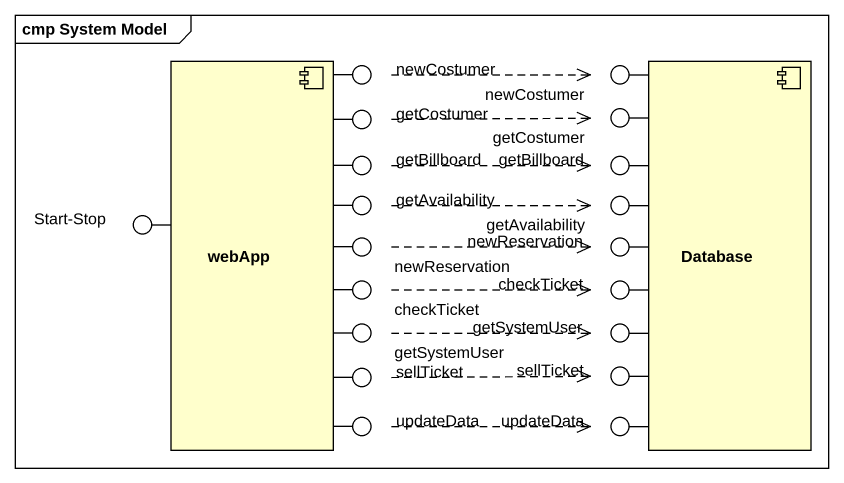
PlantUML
@startuml
mainframe cmp System Model
component webApp
() newCostumer
() "newCostumer" as newCostumer_2
component "Database" as Database_
() getCostumer
() "getCostumer" as getCostumer_2
() getBillboard
() getAvailability
() "getBillboard" as getBillboard_2
() "getAvailability" as getAvailability_2
() "Start-Stop" as Start_Stop
() newReservation
() "newReservation" as newReservation_2
() checkTicket
() getSystemUser
() "checkTicket" as checkTicket_2
() "getSystemUser" as getSystemUser_2
() sellTicket
() "sellTicket" as sellTicket_2
() updateData
() "updateData" as updateData_2
webApp -up- newCostumer
Database_ -up- newCostumer_2
webApp -up- getCostumer
Database_ -up- getCostumer_2
webApp -up- getBillboard
webApp -right- getAvailability
Database_ -up- getBillboard_2
Database_ -left- getAvailability_2
webApp -left- Start_Stop
webApp -right- newReservation
Database_ -left- newReservation_2
webApp -right- checkTicket
webApp -- getSystemUser
Database_ -left- checkTicket_2
Database_ -- getSystemUser_2
webApp -- sellTicket
Database_ -- sellTicket_2
webApp -- updateData
Database_ -- updateData_2
newCostumer .right.> newCostumer_2
getCostumer .right.> getCostumer_2
getBillboard .right.> getBillboard_2
getAvailability .right.> getAvailability_2
newReservation .right.> newReservation_2
checkTicket .right.> checkTicket_2
getSystemUser .right.> getSystemUser_2
sellTicket .right.> sellTicket_2
updateData .right.> updateData_2
@enduml
